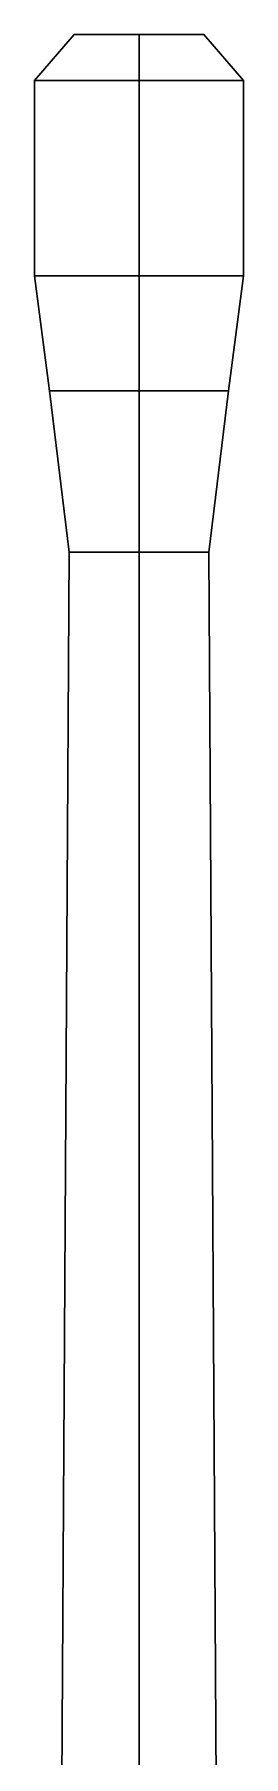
# Model space of a CAD drawing. Extents: x -0.89 to 0.89, y -3.56 to 2.95.
# Drawn here: x -0.091 to 0.091, y 1.453 to 2.95 of the extents above; entities that cross this region are included whole.
import ezdxf

# ---------------------------------------------------------------- set-up
doc = ezdxf.new("R2010")
doc.units = 0
doc.layers.add('GUN', color=1, linetype='CONTINUOUS')

msp = doc.modelspace()

# ---------------------------------------------------------------- linework, layer by layer
at = {"layer": 'GUN'}
for points in [[(0, 2.95, 0.985), (-0.0563, 2.95, 0.9525), (-0.0909, 2.91, 0.9725), (0, 2.91, 1.025)], [(-0.0563, 2.95, 0.9525), (-0.0563, 2.95, 0.8875), (-0.0909, 2.91, 0.8675), (-0.0909, 2.91, 0.9725)], [(-0.0563, 2.95, 0.8875), (0, 2.95, 0.855), (0, 2.91, 0.815), (-0.0909, 2.91, 0.8675)], [(0, 2.95, 0.855), (-0.0563, 2.95, 0.8875), (-0.0909, 2.91, 0.8675), (0, 2.91, 0.815)], [(-0.0563, 2.95, 0.8875), (-0.0563, 2.95, 0.9525), (-0.0909, 2.91, 0.9725), (-0.0909, 2.91, 0.8675)], [(-0.0563, 2.95, 0.9525), (0, 2.95, 0.985), (0, 2.91, 1.025), (-0.0909, 2.91, 0.9725)], [(0.0563, 2.95, 0.9525), (0, 2.95, 0.985), (0, 2.91, 1.025), (0.0909, 2.91, 0.9725)], [(0, 2.95, 0.855), (0.0563, 2.95, 0.8875), (0.0909, 2.91, 0.8675), (0, 2.91, 0.815)], [(0.0563, 2.95, 0.8875), (0, 2.95, 0.855), (0, 2.91, 0.815), (0.0909, 2.91, 0.8675)], [(0, 2.95, 0.985), (0.0563, 2.95, 0.9525), (0.0909, 2.91, 0.9725), (0, 2.91, 1.025)], [(0.0563, 2.95, 0.8875), (0.0563, 2.95, 0.9525), (0.0909, 2.91, 0.9725), (0.0909, 2.91, 0.8675)], [(0.0563, 2.95, 0.9525), (0.0563, 2.95, 0.8875), (0.0909, 2.91, 0.8675), (0.0909, 2.91, 0.9725)], [(0, 2.91, 1.025), (-0.0909, 2.91, 0.9725), (-0.0909, 2.74, 0.9725), (0, 2.74, 1.025)], [(-0.0909, 2.91, 0.8675), (0, 2.91, 0.815), (0, 2.74, 0.815), (-0.0909, 2.74, 0.8675)], [(0, 2.91, 0.815), (-0.0909, 2.91, 0.8675), (-0.0909, 2.74, 0.8675), (0, 2.74, 0.815)], [(-0.0909, 2.91, 0.9725), (0, 2.91, 1.025), (0, 2.74, 1.025), (-0.0909, 2.74, 0.9725)], [(0.0909, 2.91, 0.9725), (0, 2.91, 1.025), (0, 2.74, 1.025), (0.0909, 2.74, 0.9725)], [(0, 2.91, 0.815), (0.0909, 2.91, 0.8675), (0.0909, 2.74, 0.8675), (0, 2.74, 0.815)], [(0.0909, 2.91, 0.8675), (0, 2.91, 0.815), (0, 2.74, 0.815), (0.0909, 2.74, 0.8675)], [(0, 2.91, 1.025), (0.0909, 2.91, 0.9725), (0.0909, 2.74, 0.9725), (0, 2.74, 1.025)], [(-0.0909, 2.78, 0.9725), (-0.0909, 2.78, 0.8675), (-0.0909, 2.74, 0.8675), (-0.0909, 2.74, 0.9725)], [(-0.0909, 2.78, 0.8675), (-0.0909, 2.78, 0.9725), (-0.0909, 2.74, 0.9725), (-0.0909, 2.74, 0.8675)], [(0.0909, 2.78, 0.8675), (0.0909, 2.78, 0.9725), (0.0909, 2.74, 0.9725), (0.0909, 2.74, 0.8675)], [(0.0909, 2.78, 0.9725), (0.0909, 2.78, 0.8675), (0.0909, 2.74, 0.8675), (0.0909, 2.74, 0.9725)], [(0, 2.74, 1.025), (-0.0909, 2.74, 0.9725), (-0.0779, 2.64, 0.965), (0, 2.64, 1.01)], [(-0.0909, 2.74, 0.8675), (0, 2.74, 0.815), (0, 2.64, 0.83), (-0.0779, 2.64, 0.875)], [(0, 2.74, 0.815), (-0.0909, 2.74, 0.8675), (-0.0779, 2.64, 0.875), (0, 2.64, 0.83)], [(-0.0909, 2.74, 0.9725), (0, 2.74, 1.025), (0, 2.64, 1.01), (-0.0779, 2.64, 0.965)], [(0.0909, 2.74, 0.9725), (0, 2.74, 1.025), (0, 2.64, 1.01), (0.0779, 2.64, 0.965)], [(0, 2.74, 0.815), (0.0909, 2.74, 0.8675), (0.0779, 2.64, 0.875), (0, 2.64, 0.83)], [(0.0909, 2.74, 0.8675), (0, 2.74, 0.815), (0, 2.64, 0.83), (0.0779, 2.64, 0.875)], [(0, 2.74, 1.025), (0.0909, 2.74, 0.9725), (0.0779, 2.64, 0.965), (0, 2.64, 1.01)], [(0, 2.64, 1.01), (-0.0779, 2.64, 0.965), (-0.0606, 2.5, 0.955), (0, 2.5, 0.99)], [(-0.0779, 2.64, 0.965), (-0.0779, 2.64, 0.875), (-0.0606, 2.5, 0.885), (-0.0606, 2.5, 0.955)], [(-0.0779, 2.64, 0.875), (0, 2.64, 0.83), (0, 2.5, 0.85), (-0.0606, 2.5, 0.885)], [(-0.0779, 2.64, 0.965), (0, 2.64, 1.01), (0, 2.5, 0.99), (-0.0606, 2.5, 0.955)], [(0, 2.64, 0.83), (-0.0779, 2.64, 0.875), (-0.0606, 2.5, 0.885), (0, 2.5, 0.85)], [(-0.0779, 2.64, 0.875), (-0.0779, 2.64, 0.965), (-0.0606, 2.5, 0.955), (-0.0606, 2.5, 0.885)], [(0.0779, 2.64, 0.965), (0, 2.64, 1.01), (0, 2.5, 0.99), (0.0606, 2.5, 0.955)], [(0, 2.64, 0.83), (0.0779, 2.64, 0.875), (0.0606, 2.5, 0.885), (0, 2.5, 0.85)], [(0, 2.64, 1.01), (0.0779, 2.64, 0.965), (0.0606, 2.5, 0.955), (0, 2.5, 0.99)], [(0.0779, 2.64, 0.875), (0, 2.64, 0.83), (0, 2.5, 0.85), (0.0606, 2.5, 0.885)], [(0.0779, 2.64, 0.875), (0.0779, 2.64, 0.965), (0.0606, 2.5, 0.955), (0.0606, 2.5, 0.885)], [(0.0779, 2.64, 0.965), (0.0779, 2.64, 0.875), (0.0606, 2.5, 0.885), (0.0606, 2.5, 0.955)], [(0, 2.5, 0.99), (-0.0606, 2.5, 0.955), (-0.0693, 1.04, 0.96), (0, 1.04, 1)], [(-0.0606, 2.5, 0.955), (-0.0606, 2.5, 0.885), (-0.0693, 1.04, 0.88), (-0.0693, 1.04, 0.96)], [(-0.0606, 2.5, 0.885), (0, 2.5, 0.85), (0, 1.04, 0.84), (-0.0693, 1.04, 0.88)], [(0.0606, 2.5, 0.955), (-0.0606, 2.5, 0.885), (-0.0606, 2.5, 0.955), (0, 2.5, 0.99)], [(0.0606, 2.5, 0.885), (0, 2.5, 0.85), (-0.0606, 2.5, 0.885), (0.0606, 2.5, 0.955)], [(0.0606, 2.5, 0.955), (0, 2.5, 0.99), (0, 1.04, 1), (0.0693, 1.04, 0.96)], [(0, 2.5, 0.85), (0.0606, 2.5, 0.885), (0.0693, 1.04, 0.88), (0, 1.04, 0.84)], [(0.0606, 2.5, 0.885), (0.0606, 2.5, 0.955), (0.0693, 1.04, 0.96), (0.0693, 1.04, 0.88)]]:
    msp.add_3dface(points, dxfattribs=at)

doc.saveas('drawing.dxf')
